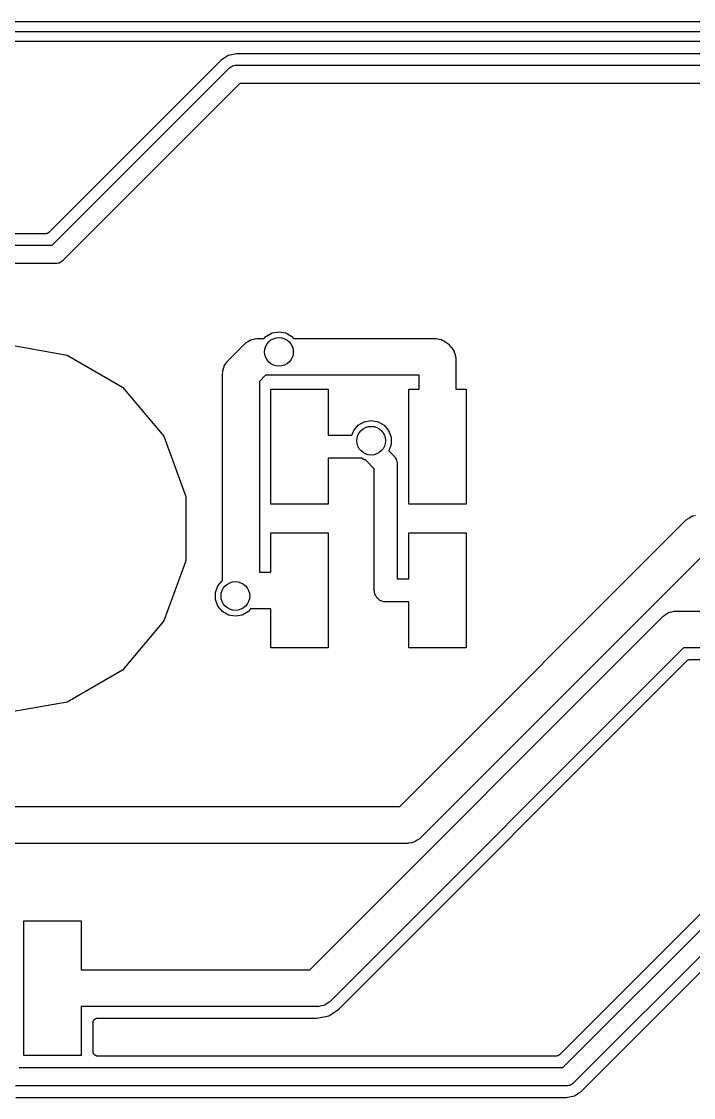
# Model space of a CAD drawing. Extents: x 51 to 137, y -158 to -25.
# Drawn here: x 70.05 to 84.91, y -49.06 to -25.29 of the extents above; entities that cross this region are included whole.
import ezdxf

# ---------------------------------------------------------------- set-up
doc = ezdxf.new("R2010")
doc.units = 0
doc.header["$MEASUREMENT"] = 0
doc.layers.add('BLACK', color=7, linetype='CONTINUOUS')

msp = doc.modelspace()

# ---------------------------------------------------------------- linework, layer by layer
at = {"layer": 'Black'}
for p, q in [((53.5813, -25.2857), (133.619, -25.2857)), ((133.609, -25.5143), (53.5863, -25.5143)), ((53.6226, -25.7175), (133.578, -25.7175)), ((74.4652, -26.1376), (70.6574, -29.9454)), ((74.5107, -26.1072), (74.4652, -26.1376)), ((74.6214, -26.0332), (74.5107, -26.1072)), ((74.8056, -25.9966), (74.6214, -26.0332)), ((95.0768, -25.9966), (74.8056, -25.9966)), ((70.7328, -30.2292), (74.6519, -26.3101)), ((74.6519, -26.3101), (74.6592, -26.305)), ((74.6592, -26.305), (74.665, -26.2981)), ((74.665, -26.2981), (74.688, -26.2849)), ((74.688, -26.2849), (74.7097, -26.2696)), ((74.7097, -26.2696), (74.7184, -26.2673)), ((74.7184, -26.2673), (74.7261, -26.2629)), ((74.7261, -26.2629), (74.7523, -26.2582)), ((74.7523, -26.2582), (74.7779, -26.2514)), ((74.7779, -26.2514), (74.7868, -26.2522)), ((74.7868, -26.2522), (74.7956, -26.2506)), ((74.7956, -26.2506), (95.0868, -26.2506)), ((74.8798, -26.657), (70.9607, -30.5761)), ((95.0026, -26.657), (74.8798, -26.657)), ((70.6508, -29.9514), (70.6393, -29.9581)), ((70.6537, -29.948), (70.6508, -29.9514)), ((70.6574, -29.9454), (70.6537, -29.948)), ((70.5855, -29.9752), (68.0886, -29.9752)), ((70.5899, -29.9744), (70.5855, -29.9752)), ((70.5944, -29.9748), (70.5899, -29.9744)), ((70.6072, -29.9714), (70.5944, -29.9748)), ((70.6203, -29.9691), (70.6072, -29.9714)), ((70.6242, -29.9668), (70.6203, -29.9691)), ((70.6285, -29.9657), (70.6242, -29.9668)), ((70.6393, -29.9581), (70.6285, -29.9657)), ((56.6632, -30.2292), (70.7328, -30.2292)), ((70.817, -30.6356), (56.7474, -30.6356)), ((70.8258, -30.634), (70.817, -30.6356)), ((70.8347, -30.6348), (70.8258, -30.634)), ((70.8603, -30.628), (70.8347, -30.6348)), ((70.8865, -30.6233), (70.8603, -30.628)), ((70.8942, -30.6189), (70.8865, -30.6233)), ((70.9029, -30.6166), (70.8942, -30.6189)), ((70.9246, -30.6013), (70.9029, -30.6166)), ((70.9476, -30.5881), (70.9246, -30.6013)), ((70.9534, -30.5812), (70.9476, -30.5881)), ((70.9607, -30.5761), (70.9534, -30.5812)), ((75.0609, -32.3586), (75.1043, -32.3282)), ((75.1043, -32.3282), (75.1216, -32.3235)), ((75.1216, -32.3235), (75.1371, -32.3146)), ((75.1371, -32.3146), (75.1894, -32.3054)), ((75.1894, -32.3054), (75.2407, -32.2916)), ((75.2407, -32.2916), (75.2585, -32.2932)), ((75.2585, -32.2932), (75.2761, -32.2901)), ((75.2761, -32.2901), (75.4182, -32.2901)), ((75.4182, -32.2901), (75.4571, -32.2438)), ((75.4571, -32.2438), (75.5913, -32.1663)), ((75.5913, -32.1663), (75.7439, -32.1394)), ((75.7439, -32.1394), (75.8965, -32.1663)), ((75.8965, -32.1663), (76.0307, -32.2438)), ((76.0307, -32.2438), (76.0696, -32.2901)), ((76.0696, -32.2901), (79.194, -32.2901)), ((79.194, -32.2901), (79.2116, -32.2932)), ((79.2116, -32.2932), (79.2294, -32.2916)), ((79.2294, -32.2916), (79.2807, -32.3054)), ((79.2807, -32.3054), (79.333, -32.3146)), ((79.333, -32.3146), (79.3485, -32.3235)), ((79.3485, -32.3235), (79.3658, -32.3282)), ((79.3658, -32.3282), (79.4092, -32.3586)), ((69.6671, -32.4101), (71.0624, -32.6561)), ((74.6169, -32.7809), (74.9887, -32.4091)), ((74.9887, -32.4091), (75.0034, -32.3989)), ((75.0034, -32.3989), (75.0149, -32.3852)), ((75.0149, -32.3852), (75.0609, -32.3586)), ((79.4092, -32.3586), (79.4552, -32.3852)), ((79.4552, -32.3852), (79.4667, -32.3989)), ((79.4667, -32.3989), (79.4814, -32.4091)), ((79.4814, -32.4091), (79.5354, -32.4631)), ((79.5354, -32.4631), (79.5456, -32.4778)), ((79.5456, -32.4778), (79.5593, -32.4893)), ((79.5593, -32.4893), (79.5859, -32.5352)), ((79.5859, -32.5352), (79.6163, -32.5787)), ((71.0624, -32.6561), (72.2894, -33.3645)), ((74.593, -32.8071), (74.6067, -32.7956)), ((74.6067, -32.7956), (74.6169, -32.7809)), ((79.6163, -32.5787), (79.621, -32.596)), ((79.621, -32.596), (79.6299, -32.6115)), ((79.6299, -32.6115), (79.6391, -32.6638)), ((79.6391, -32.6638), (79.6529, -32.7151)), ((79.6529, -32.7151), (79.6513, -32.7329)), ((79.6513, -32.7329), (79.6544, -32.7505)), ((79.6544, -32.7505), (79.6544, -33.4112)), ((74.4994, -33.0329), (74.5132, -32.9816)), ((74.501, -33.0507), (74.4994, -33.0329)), ((74.5132, -32.9816), (74.5224, -32.9293)), ((74.5224, -32.9293), (74.5313, -32.9138)), ((74.5313, -32.9138), (74.536, -32.8965)), ((74.536, -32.8965), (74.5664, -32.8531)), ((74.5664, -32.8531), (74.593, -32.8071)), ((74.4979, -33.0683), (74.501, -33.0507)), ((74.4979, -37.6354), (74.4979, -33.0683)), ((75.4444, -33.1029), (75.3107, -33.2366)), ((75.3107, -33.2366), (75.3107, -37.4498)), ((78.8416, -33.1029), (75.4444, -33.1029)), ((78.8416, -33.4112), (78.8416, -33.1029)), ((72.2894, -33.3645), (73.2001, -34.4498)), ((75.565, -35.9512), (75.565, -33.4112)), ((75.565, -33.4112), (76.835, -33.4112)), ((76.835, -33.4112), (76.835, -34.4272)), ((78.613, -35.9512), (78.613, -33.4112)), ((78.613, -33.4112), (78.8416, -33.4112)), ((79.6544, -33.4112), (79.883, -33.4112)), ((79.883, -33.4112), (79.883, -35.9512)), ((77.3962, -34.3246), (77.4958, -34.2059)), ((77.4958, -34.2059), (77.63, -34.1284)), ((77.63, -34.1284), (77.7826, -34.1015)), ((77.7826, -34.1015), (77.9352, -34.1284)), ((77.9352, -34.1284), (78.0694, -34.2059)), ((78.0694, -34.2059), (78.169, -34.3246)), ((73.2001, -34.4498), (73.6846, -35.7812)), ((76.835, -34.4272), (77.3588, -34.4272)), ((77.3588, -34.4272), (77.3962, -34.3246)), ((78.169, -34.3246), (78.222, -34.4702)), ((78.222, -34.4702), (78.222, -34.6252)), ((78.222, -34.6252), (78.17, -34.768)), ((77.5749, -34.9352), (76.835, -34.9352)), ((76.835, -34.9352), (76.835, -35.9512)), ((77.63, -34.967), (77.5749, -34.9352)), ((78.17, -34.768), (78.2843, -34.8823)), ((78.2843, -34.8823), (78.2907, -34.8914)), ((78.2907, -34.8914), (78.2993, -34.8986)), ((78.2993, -34.8986), (78.3159, -34.9274)), ((78.3159, -34.9274), (78.3349, -34.9546)), ((77.655, -34.9714), (77.63, -34.967)), ((77.8507, -35.1671), (77.655, -34.9714)), ((77.8507, -37.8562), (77.8507, -35.1671)), ((78.3349, -34.9546), (78.3378, -34.9653)), ((78.3378, -34.9653), (78.3434, -34.975)), ((78.3434, -34.975), (78.3491, -35.0077)), ((78.3491, -35.0077), (78.3577, -35.0398)), ((78.3577, -35.0398), (78.3568, -35.0509)), ((78.3568, -35.0509), (78.3587, -35.0619)), ((78.3587, -35.0619), (78.3587, -37.6022)), ((73.6846, -35.7812), (73.6846, -37.198)), ((76.835, -35.9512), (75.565, -35.9512)), ((79.883, -35.9512), (78.613, -35.9512)), ((78.4171, -42.6314), (84.7496, -36.2988)), ((84.7496, -36.2988), (84.7643, -36.2886)), ((84.7643, -36.2886), (84.7758, -36.2749)), ((84.7758, -36.2749), (84.8218, -36.2483)), ((84.8218, -36.2483), (84.8652, -36.2179)), ((84.8652, -36.2179), (84.8825, -36.2132)), ((84.8825, -36.2132), (84.898, -36.2043)), ((84.898, -36.2043), (84.9503, -36.1951)), ((75.565, -37.4498), (75.565, -36.5862)), ((75.565, -36.5862), (76.835, -36.5862)), ((76.835, -36.5862), (76.835, -39.1262)), ((78.613, -37.6022), (78.613, -36.5862)), ((78.613, -36.5862), (79.883, -36.5862)), ((79.883, -36.5862), (79.883, -39.1262)), ((85.2053, -36.9926), (78.8728, -43.3252)), ((73.6846, -37.198), (73.2001, -38.5294)), ((75.3107, -37.4498), (75.565, -37.4498)), ((74.3419, -37.9017), (74.3949, -37.7561)), ((74.3949, -37.7561), (74.4945, -37.6374)), ((74.4945, -37.6374), (74.4979, -37.6354)), ((78.3587, -37.6022), (78.613, -37.6022)), ((74.3419, -38.0567), (74.3419, -37.9017)), ((77.8546, -37.8781), (77.8507, -37.8562)), ((77.8546, -37.9003), (77.8546, -37.8781)), ((77.8622, -37.9212), (77.8546, -37.9003)), ((77.866, -37.9431), (77.8622, -37.9212)), ((77.8771, -37.9623), (77.866, -37.9431)), ((77.8847, -37.9832), (77.8771, -37.9623)), ((77.899, -38.0002), (77.8847, -37.9832)), ((77.9101, -38.0195), (77.899, -38.0002)), ((77.9271, -38.0338), (77.9101, -38.0195)), ((77.9414, -38.0508), (77.9271, -38.0338)), ((74.3949, -38.2023), (74.3419, -38.0567)), ((74.4945, -38.321), (74.3949, -38.2023)), ((75.1171, -38.2626), (75.0681, -38.321)), ((75.565, -38.2626), (75.1171, -38.2626)), ((75.565, -39.1262), (75.565, -38.2626)), ((77.9607, -38.0619), (77.9414, -38.0508)), ((77.9777, -38.0762), (77.9607, -38.0619)), ((77.9986, -38.0838), (77.9777, -38.0762)), ((78.0178, -38.0949), (77.9986, -38.0838)), ((78.0397, -38.0987), (78.0178, -38.0949)), ((78.0606, -38.1063), (78.0397, -38.0987)), ((78.0828, -38.1063), (78.0606, -38.1063)), ((78.1047, -38.1102), (78.0828, -38.1063)), ((78.613, -38.1102), (78.1047, -38.1102)), ((78.613, -39.1262), (78.613, -38.1102)), ((74.6287, -38.3985), (74.4945, -38.321)), ((74.7813, -38.4254), (74.6287, -38.3985)), ((74.9339, -38.3985), (74.7813, -38.4254)), ((75.0681, -38.321), (74.9339, -38.3985)), ((76.4251, -46.2382), (84.2308, -38.4324)), ((84.2308, -38.4324), (84.2455, -38.4222)), ((84.2455, -38.4222), (84.257, -38.4085)), ((84.257, -38.4085), (84.3029, -38.3819)), ((84.3029, -38.3819), (84.3464, -38.3515)), ((84.3464, -38.3515), (84.3637, -38.3468)), ((84.3637, -38.3468), (84.3792, -38.3379)), ((84.3792, -38.3379), (84.4315, -38.3287)), ((84.4315, -38.3287), (84.4828, -38.3149)), ((84.4828, -38.3149), (84.5006, -38.3165)), ((84.5006, -38.3165), (84.5182, -38.3134)), ((84.5182, -38.3134), (87.4398, -38.3134)), ((73.2001, -38.5294), (72.2894, -39.6147)), ((76.835, -39.1262), (75.565, -39.1262)), ((84.6865, -39.1262), (76.8808, -46.932)), ((79.883, -39.1262), (78.613, -39.1262)), ((87.1598, -39.1262), (84.6865, -39.1262)), ((77.0674, -47.1045), (84.762, -39.41)), ((84.762, -39.41), (84.7657, -39.4074)), ((84.7657, -39.4074), (84.7685, -39.404)), ((84.7685, -39.404), (84.78, -39.3973)), ((84.78, -39.3973), (84.7909, -39.3897)), ((84.7909, -39.3897), (84.7952, -39.3886)), ((84.7952, -39.3886), (84.7991, -39.3863)), ((84.7991, -39.3863), (84.8122, -39.384)), ((84.8122, -39.384), (84.825, -39.3806)), ((84.825, -39.3806), (84.8294, -39.381)), ((84.8294, -39.381), (84.8338, -39.3802)), ((84.8338, -39.3802), (86.905, -39.3802)), ((72.2894, -39.6147), (71.0624, -40.3231)), ((71.0624, -40.3231), (69.6671, -40.5691)), ((68.834, -42.6314), (78.4171, -42.6314)), ((87.439, -42.62), (81.9445, -48.1145)), ((82.0199, -48.3983), (87.6257, -42.7925)), ((87.8536, -43.1394), (82.2478, -48.7452)), ((78.5854, -43.4442), (68.834, -43.4442)), ((78.603, -43.4411), (78.5854, -43.4442)), ((78.6208, -43.4427), (78.603, -43.4411)), ((78.6721, -43.4289), (78.6208, -43.4427)), ((78.7244, -43.4197), (78.6721, -43.4289)), ((78.7399, -43.4108), (78.7244, -43.4197)), ((78.7572, -43.4061), (78.7399, -43.4108)), ((78.8006, -43.3757), (78.7572, -43.4061)), ((78.8466, -43.3491), (78.8006, -43.3757)), ((78.8581, -43.3354), (78.8466, -43.3491)), ((78.8728, -43.3252), (78.8581, -43.3354)), ((70.104, -48.1305), (70.104, -45.1587)), ((70.104, -45.1587), (71.374, -45.1587)), ((71.374, -45.1587), (71.374, -46.2382)), ((82.4345, -48.9177), (85.2883, -46.0639)), ((71.374, -46.2382), (76.4251, -46.2382)), ((76.5934, -47.051), (71.374, -47.051)), ((71.374, -47.051), (71.374, -48.1305)), ((76.611, -47.0479), (76.5934, -47.051)), ((76.6288, -47.0495), (76.611, -47.0479)), ((76.6801, -47.0357), (76.6288, -47.0495)), ((76.7324, -47.0265), (76.6801, -47.0357)), ((76.7479, -47.0175), (76.7324, -47.0265)), ((76.7652, -47.0129), (76.7479, -47.0175)), ((76.8086, -46.9825), (76.7652, -47.0129)), ((76.8546, -46.9559), (76.8086, -46.9825)), ((76.8661, -46.9422), (76.8546, -46.9559)), ((76.8808, -46.932), (76.8661, -46.9422)), ((71.7106, -47.3096), (71.7189, -47.3065)), ((71.7189, -47.3065), (71.7278, -47.3065)), ((71.7278, -47.3065), (71.7366, -47.305)), ((71.7366, -47.305), (76.5834, -47.305)), ((76.5834, -47.305), (76.8454, -47.2529)), ((76.8454, -47.2529), (77.0674, -47.1045)), ((71.635, -47.4066), (71.6365, -47.3978)), ((71.635, -48.0427), (71.635, -47.4066)), ((71.6365, -47.389), (71.6395, -47.3806)), ((71.6365, -47.3978), (71.6365, -47.389)), ((71.6395, -47.3806), (71.6411, -47.3719)), ((71.6411, -47.3719), (71.6455, -47.3642)), ((71.6455, -47.3642), (71.6486, -47.3558)), ((71.6486, -47.3558), (71.6543, -47.349)), ((71.6543, -47.349), (71.6587, -47.3413)), ((71.6587, -47.3413), (71.6655, -47.3356)), ((71.6655, -47.3356), (71.6713, -47.3288)), ((71.6713, -47.3288), (71.679, -47.3243)), ((71.679, -47.3243), (71.6858, -47.3186)), ((71.6858, -47.3186), (71.6941, -47.3156)), ((71.6941, -47.3156), (71.7018, -47.3111)), ((71.7018, -47.3111), (71.7106, -47.3096)), ((71.374, -48.1305), (70.104, -48.1305)), ((71.6365, -48.0515), (71.635, -48.0427)), ((71.6365, -48.0603), (71.6365, -48.0515)), ((71.6395, -48.0687), (71.6365, -48.0603)), ((71.6411, -48.0774), (71.6395, -48.0687)), ((71.6455, -48.0851), (71.6411, -48.0774)), ((71.6486, -48.0935), (71.6455, -48.0851)), ((71.6543, -48.1003), (71.6486, -48.0935)), ((71.6587, -48.108), (71.6543, -48.1003)), ((71.6655, -48.1137), (71.6587, -48.108)), ((71.6713, -48.1205), (71.6655, -48.1137)), ((71.679, -48.125), (71.6713, -48.1205)), ((71.6858, -48.1307), (71.679, -48.125)), ((71.6941, -48.1337), (71.6858, -48.1307)), ((71.7018, -48.1382), (71.6941, -48.1337)), ((71.7106, -48.1397), (71.7018, -48.1382)), ((71.7189, -48.1428), (71.7106, -48.1397)), ((71.7278, -48.1428), (71.7189, -48.1428)), ((71.7366, -48.1443), (71.7278, -48.1428)), ((81.8726, -48.1443), (71.7366, -48.1443)), ((81.877, -48.1435), (81.8726, -48.1443)), ((81.8815, -48.1439), (81.877, -48.1435)), ((81.8943, -48.1405), (81.8815, -48.1439)), ((81.9074, -48.1382), (81.8943, -48.1405)), ((81.9113, -48.1359), (81.9074, -48.1382)), ((81.9156, -48.1348), (81.9113, -48.1359)), ((81.9265, -48.1272), (81.9156, -48.1348)), ((81.9379, -48.1205), (81.9265, -48.1272)), ((81.9408, -48.1171), (81.9379, -48.1205)), ((81.9445, -48.1145), (81.9408, -48.1171)), ((70.0028, -48.3983), (82.0199, -48.3983)), ((82.1041, -48.8047), (69.9186, -48.8047)), ((82.1129, -48.8031), (82.1041, -48.8047)), ((82.1218, -48.8039), (82.1129, -48.8031)), ((82.1474, -48.7971), (82.1218, -48.8039)), ((82.1736, -48.7924), (82.1474, -48.7971)), ((82.1813, -48.788), (82.1736, -48.7924)), ((82.19, -48.7857), (82.1813, -48.788)), ((82.2117, -48.7704), (82.19, -48.7857)), ((82.2347, -48.7572), (82.2117, -48.7704)), ((82.2405, -48.7503), (82.2347, -48.7572)), ((82.2478, -48.7452), (82.2405, -48.7503)), ((82.2783, -49.0221), (82.4345, -48.9177)), ((69.9286, -49.0587), (82.0941, -49.0587)), ((82.0941, -49.0587), (82.2783, -49.0221))]:
    msp.add_line(p, q, dxfattribs=at)
for centre in [(75.7439, -32.5856), (77.7826, -34.5477), (74.7813, -37.9792)]:
    msp.add_circle(centre, 0.3175, dxfattribs=at)

doc.saveas('drawing.dxf')
